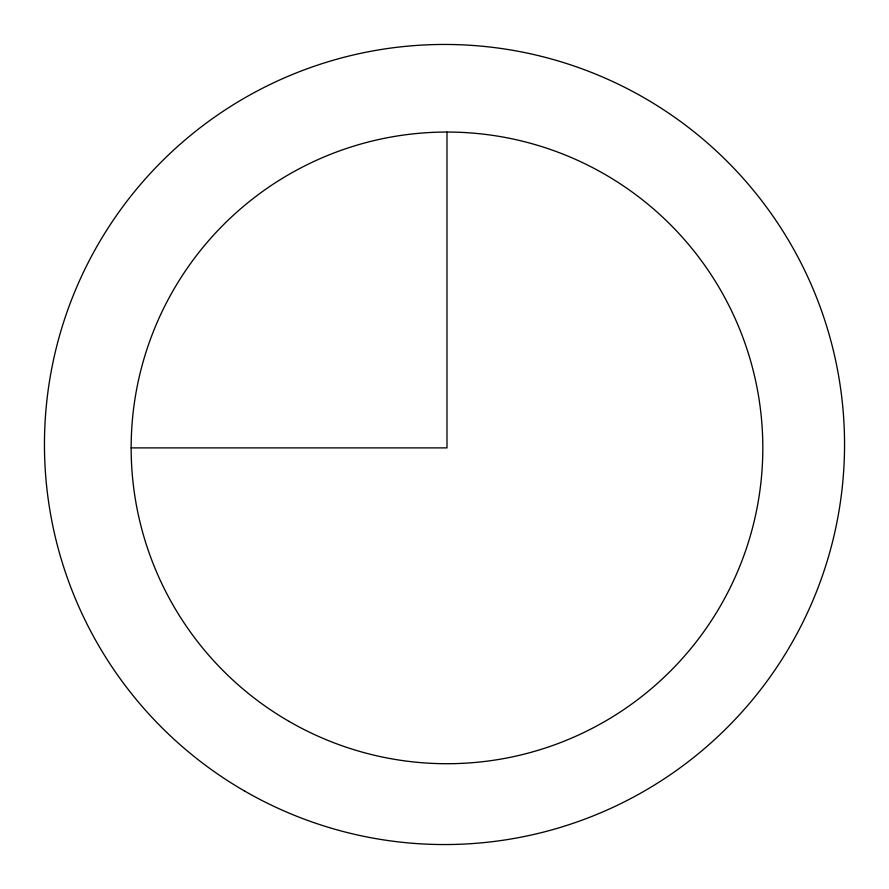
<?xml version="1.0" encoding="UTF-8"?>
<svg xmlns="http://www.w3.org/2000/svg" width="889" height="889" viewBox="0 0 889 889"><rect width="100%" height="100%" fill="white"/><g stroke="black" fill="none" stroke-linecap="round" stroke-linejoin="round"><path stroke-width="1.33" d="M131.161 447.889L446.989 447.889L446.989 132.061M244.475 790.954A400.05 400.05 0 0 0 844.55 444.5A400.05 400.05 0 0 0 244.475 98.046A400.05 400.05 0 0 0 244.475 790.954M289.069 721.401A315.828 315.828 0 0 0 762.818 447.889A315.828 315.828 0 0 0 289.069 174.366A315.828 315.828 0 0 0 289.069 721.401"/></g></svg>
